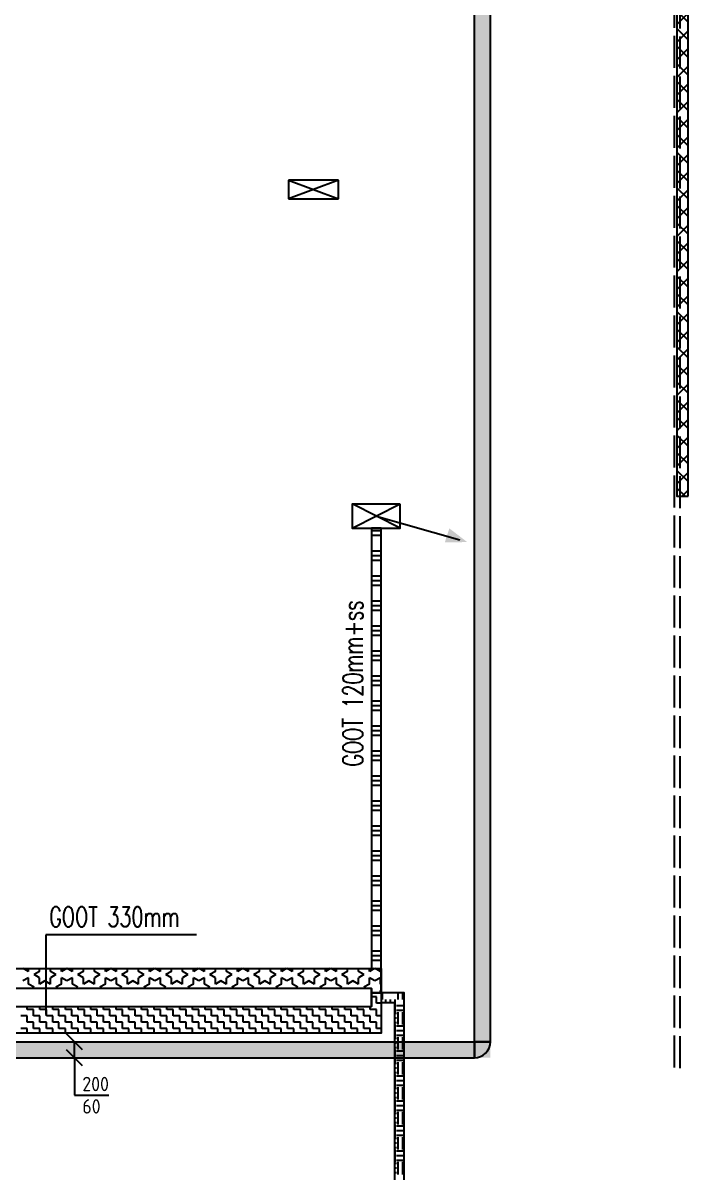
# Model space of a CAD drawing. Header units: millimetres. Extents: x -3262 to 112658, y 0 to 217318.
# Drawn here: x 103357 to 111670, y 57828 to 72207 of the extents above; entities that cross this region are included whole.
import ezdxf

# ---------------------------------------------------------------- set-up
doc = ezdxf.new("R2010")
doc.units = ezdxf.units.MM
doc.header["$LTSCALE"] = 100
doc.linetypes.add('E_GOOT3', pattern=[5, 4, -1])
for name, color, linetype in [('ByLayer', 2, 'Continuous'), ('EL6131--_ENERGIEBEDR (1996)', 2, 'Continuous'), ('EL6131--_GEBOUWINST (1996)', 2, 'Continuous'), ('EL6131--_KG_D', 3, 'Continuous'), ('EL6131--_WG', 3, 'Continuous'), ('EM6131--_KG', 1, 'Continuous')]:
    doc.layers.add(name, color=color, linetype=linetype)
doc.styles.add('CofelyArial', font='arial.ttf')
doc.styles.add('ROMANS', font='ROMANS', dxfattribs={"width": 0.7})
doc.styles.add('STABICAD-018', font='ISOCP.SHX', dxfattribs={"height": 1.8})

# ---------------------------------------------------------------- blocks, each defined once
blk = doc.blocks.new('*X51')
at = {"color": 0}
for p, q in [((77542, 14344), (77645, 14447)), ((77617, 14307), (77542, 14382)), ((77838, 14307), (77698, 14447)), ((77726, 14307), (77866, 14447)), ((78059, 14307), (77919, 14447)), ((77947, 14307), (78087, 14447)), ((78280, 14307), (78140, 14447)), ((78168, 14307), (78308, 14447)), ((78501, 14307), (78361, 14447)), ((78389, 14307), (78529, 14447)), ((78722, 14307), (78582, 14447)), ((78610, 14307), (78750, 14447)), ((78943, 14307), (78803, 14447)), ((78831, 14307), (78971, 14447)), ((79164, 14307), (79024, 14447)), ((79052, 14307), (79192, 14447)), ((79385, 14307), (79245, 14447)), ((79273, 14307), (79413, 14447)), ((79606, 14307), (79466, 14447)), ((79494, 14307), (79634, 14447)), ((79826, 14307), (79686, 14447)), ((79714, 14307), (79854, 14447)), ((80047, 14307), (79907, 14447)), ((79935, 14307), (80075, 14447)), ((80268, 14307), (80128, 14447)), ((80156, 14307), (80296, 14447)), ((80489, 14307), (80349, 14447)), ((80377, 14307), (80517, 14447)), ((80710, 14307), (80570, 14447)), ((80598, 14307), (80738, 14447)), ((80931, 14307), (80791, 14447)), ((80819, 14307), (80959, 14447)), ((81152, 14307), (81012, 14447)), ((81040, 14307), (81180, 14447)), ((81373, 14307), (81233, 14447)), ((81261, 14307), (81401, 14447)), ((81594, 14307), (81454, 14447)), ((81482, 14307), (81622, 14447)), ((81815, 14307), (81675, 14447)), ((81703, 14307), (81843, 14447)), ((82036, 14307), (81896, 14447)), ((81924, 14307), (82064, 14447)), ((82257, 14307), (82117, 14447)), ((82145, 14307), (82285, 14447)), ((82478, 14307), (82338, 14447)), ((82366, 14307), (82506, 14447)), ((82699, 14307), (82559, 14447)), ((82587, 14307), (82727, 14447)), ((82920, 14307), (82780, 14447)), ((82808, 14307), (82948, 14447)), ((83141, 14307), (83001, 14447)), ((83029, 14307), (83169, 14447)), ((83362, 14307), (83222, 14447)), ((83250, 14307), (83390, 14447)), ((83583, 14307), (83443, 14447)), ((83471, 14307), (83611, 14447)), ((83804, 14307), (83664, 14447)), ((83692, 14307), (83832, 14447)), ((84025, 14307), (83885, 14447)), ((83913, 14307), (84053, 14447)), ((84246, 14307), (84106, 14447)), ((84134, 14307), (84274, 14447)), ((84467, 14307), (84327, 14447)), ((84355, 14307), (84495, 14447)), ((84688, 14307), (84548, 14447)), ((84576, 14307), (84716, 14447)), ((84909, 14307), (84769, 14447)), ((84797, 14307), (84937, 14447)), ((85130, 14307), (84990, 14447)), ((85018, 14307), (85158, 14447)), ((85351, 14307), (85211, 14447)), ((85239, 14307), (85379, 14447)), ((85572, 14307), (85432, 14447)), ((85460, 14307), (85600, 14447)), ((85793, 14307), (85653, 14447)), ((85681, 14307), (85821, 14447)), ((86014, 14307), (85874, 14447)), ((85902, 14307), (86042, 14447)), ((86235, 14307), (86095, 14447)), ((86123, 14307), (86263, 14447)), ((86456, 14307), (86316, 14447)), ((86344, 14307), (86484, 14447)), ((86677, 14307), (86537, 14447)), ((86565, 14307), (86705, 14447)), ((86898, 14307), (86758, 14447)), ((86786, 14307), (86926, 14447)), ((87119, 14307), (86979, 14447)), ((87007, 14307), (87147, 14447)), ((87340, 14307), (87200, 14447)), ((87227, 14307), (87367, 14447)), ((87560, 14307), (87420, 14447)), ((87448, 14307), (87588, 14447)), ((87781, 14307), (87641, 14447)), ((87669, 14307), (87809, 14447)), ((88002, 14307), (87862, 14447)), ((87890, 14307), (88030, 14447)), ((88223, 14307), (88083, 14447)), ((88111, 14307), (88251, 14447)), ((88444, 14307), (88304, 14447)), ((88332, 14307), (88472, 14447)), ((88665, 14307), (88525, 14447)), ((88553, 14307), (88693, 14447)), ((88886, 14307), (88746, 14447)), ((88774, 14307), (88914, 14447)), ((89107, 14307), (88967, 14447)), ((88995, 14307), (89135, 14447)), ((89328, 14307), (89188, 14447)), ((89216, 14307), (89356, 14447)), ((89549, 14307), (89409, 14447)), ((89437, 14307), (89577, 14447)), ((89770, 14307), (89630, 14447)), ((89658, 14307), (89798, 14447)), ((89991, 14307), (89851, 14447)), ((89879, 14307), (90019, 14447)), ((90212, 14307), (90072, 14447)), ((90100, 14307), (90240, 14447)), ((90433, 14307), (90293, 14447)), ((90321, 14307), (90461, 14447)), ((90654, 14307), (90514, 14447)), ((90542, 14307), (90682, 14447)), ((90875, 14307), (90735, 14447)), ((90763, 14307), (90903, 14447)), ((91096, 14307), (90956, 14447)), ((90984, 14307), (91124, 14447)), ((91317, 14307), (91177, 14447)), ((91205, 14307), (91345, 14447)), ((91538, 14307), (91398, 14447)), ((91426, 14307), (91566, 14447)), ((91759, 14307), (91619, 14447)), ((91647, 14307), (91787, 14447)), ((91842, 14445), (91840, 14447))]:
    blk.add_line(p, q, dxfattribs=at)
blk = doc.blocks.new('NV-1')
at = {"layer": 'ByLayer'}
for p, q in [((0, 4), (7.91, 0)), ((0, 0), (7.91, 4))]:
    blk.add_line(p, q, dxfattribs=at)
blk.add_lwpolyline([(0, 0), (8, 0), (8, 4), (0, 4)], close=True, dxfattribs=at)
blk = doc.blocks.new('PIJL-UIT')
at = {"layer": 'ByLayer', "color": 2}
blk.add_line((0, 0), (2.92, 10.41), dxfattribs=at)
blk.add_solid([(3.23, 11.35), (1.51, 9.11), (3.24, 8.54)], dxfattribs=at)
blk = doc.blocks.new('*X53')
at = {"color": 0}
for p, q in [((71641, 18262), (71641, 18264)), ((71699, 18262), (71699, 18264)), ((71738, 18144), (71738, 18262)), ((71797, 18144), (71797, 18262)), ((71855, 18144), (71855, 18262)), ((71895, 18262), (71895, 18264)), ((71953, 18262), (71953, 18264)), ((72012, 18262), (72012, 18264)), ((72051, 18144), (72051, 18262)), ((72109, 18144), (72109, 18262)), ((72168, 18144), (72168, 18262)), ((72207, 18262), (72207, 18264)), ((72266, 18262), (72266, 18264)), ((72324, 18262), (72324, 18264)), ((72363, 18144), (72363, 18262)), ((72422, 18144), (72422, 18262)), ((72480, 18144), (72480, 18262)), ((72520, 18262), (72520, 18264)), ((72578, 18262), (72578, 18264)), ((72637, 18262), (72637, 18264)), ((72676, 18144), (72676, 18262)), ((72734, 18144), (72734, 18262)), ((72793, 18144), (72793, 18262)), ((72832, 18262), (72832, 18264)), ((72891, 18262), (72891, 18264)), ((72949, 18262), (72949, 18264)), ((72988, 18144), (72988, 18262)), ((73047, 18144), (73047, 18262)), ((73105, 18144), (73105, 18262)), ((73145, 18262), (73145, 18264)), ((73203, 18262), (73203, 18264)), ((73262, 18262), (73262, 18264)), ((73301, 18144), (73301, 18262)), ((73359, 18144), (73359, 18262)), ((73418, 18144), (73418, 18262)), ((73457, 18262), (73457, 18264)), ((73516, 18262), (73516, 18264)), ((73574, 18262), (73574, 18264)), ((73613, 18144), (73613, 18262)), ((73672, 18144), (73672, 18262)), ((73730, 18144), (73730, 18262)), ((73770, 18262), (73770, 18264)), ((73828, 18262), (73828, 18264)), ((73887, 18262), (73887, 18264)), ((73926, 18144), (73926, 18262)), ((73984, 18144), (73984, 18262)), ((74043, 18144), (74043, 18262)), ((74082, 18262), (74082, 18264)), ((74141, 18262), (74141, 18264)), ((74199, 18262), (74199, 18264)), ((74238, 18144), (74238, 18262)), ((74297, 18144), (74297, 18262)), ((74355, 18144), (74355, 18262)), ((74395, 18262), (74395, 18264)), ((74453, 18262), (74453, 18264)), ((74512, 18262), (74512, 18264)), ((74551, 18144), (74551, 18262)), ((74609, 18144), (74609, 18262)), ((74668, 18144), (74668, 18262)), ((74707, 18262), (74707, 18264)), ((74766, 18262), (74766, 18264)), ((74824, 18262), (74824, 18264)), ((74863, 18144), (74863, 18262)), ((74922, 18144), (74922, 18262)), ((74980, 18144), (74980, 18262)), ((75020, 18262), (75020, 18264)), ((75078, 18262), (75078, 18264)), ((75137, 18262), (75137, 18264)), ((75176, 18144), (75176, 18262)), ((75234, 18144), (75234, 18262)), ((75293, 18144), (75293, 18262)), ((75332, 18262), (75332, 18264)), ((75391, 18262), (75391, 18264)), ((75449, 18262), (75449, 18264)), ((75488, 18144), (75488, 18262)), ((75547, 18144), (75547, 18262)), ((75605, 18144), (75605, 18262)), ((75645, 18262), (75645, 18264)), ((75703, 18262), (75703, 18264)), ((75762, 18262), (75762, 18264)), ((75801, 18144), (75801, 18262)), ((75859, 18144), (75859, 18262)), ((75918, 18144), (75918, 18262)), ((75957, 18262), (75957, 18264)), ((76016, 18262), (76016, 18264)), ((76074, 18262), (76074, 18264)), ((76113, 18144), (76113, 18262)), ((76172, 18144), (76172, 18262)), ((76230, 18144), (76230, 18262)), ((76270, 18262), (76270, 18264)), ((76328, 18262), (76328, 18264)), ((76387, 18262), (76387, 18264)), ((76426, 18144), (76426, 18262)), ((76484, 18144), (76484, 18262)), ((76543, 18144), (76543, 18262)), ((76582, 18262), (76582, 18264)), ((76641, 18262), (76641, 18264)), ((76699, 18262), (76699, 18264)), ((76738, 18144), (76738, 18262)), ((76797, 18144), (76797, 18262)), ((76855, 18144), (76855, 18262)), ((76895, 18262), (76895, 18264)), ((76953, 18262), (76953, 18264)), ((77012, 18262), (77012, 18264)), ((77051, 18144), (77051, 18262)), ((77109, 18144), (77109, 18262)), ((71250, 18125), (71334, 18125)), ((69082, 17949), (69082, 17974)), ((69141, 17949), (69141, 17974)), ((69199, 17949), (69199, 17974)), ((69395, 17949), (69395, 17974)), ((69453, 17949), (69453, 17974)), ((69512, 17949), (69512, 17974)), ((69707, 17949), (69707, 17974)), ((69766, 17949), (69766, 17974)), ((69824, 17949), (69824, 17974)), ((70020, 17949), (70020, 17974)), ((70078, 17949), (70078, 17974)), ((70137, 17949), (70137, 17974)), ((70332, 17949), (70332, 17974)), ((70391, 17949), (70391, 17974)), ((70449, 17949), (70449, 17974)), ((70645, 17949), (70645, 17974)), ((70703, 17949), (70703, 17974)), ((70762, 17949), (70762, 17974)), ((70957, 17949), (70957, 17974)), ((71016, 17949), (71016, 17974)), ((71074, 17949), (71074, 17974)), ((71214, 18086), (71250, 18086)), ((71214, 18027), (71250, 18027)), ((69062, 17930), (69219, 17930)), ((69062, 17871), (69219, 17871)), ((69219, 17969), (69375, 17969)), ((69238, 17854), (69238, 17949)), ((69297, 17854), (69297, 17949)), ((69355, 17854), (69355, 17949)), ((69375, 17930), (69531, 17930)), ((69375, 17871), (69531, 17871)), ((69531, 17969), (69688, 17969)), ((69551, 17854), (69551, 17949)), ((69609, 17854), (69609, 17949)), ((69668, 17854), (69668, 17949)), ((69688, 17930), (69844, 17930)), ((69688, 17871), (69844, 17871)), ((69844, 17969), (70000, 17969)), ((69863, 17854), (69863, 17949)), ((69922, 17854), (69922, 17949)), ((69980, 17854), (69980, 17949)), ((70000, 17930), (70156, 17930)), ((70000, 17871), (70156, 17871)), ((70156, 17969), (70312, 17969)), ((70176, 17854), (70176, 17949)), ((70234, 17854), (70234, 17949)), ((70293, 17854), (70293, 17949)), ((70312, 17930), (70469, 17930)), ((70312, 17871), (70469, 17871)), ((70469, 17969), (70625, 17969)), ((70488, 17854), (70488, 17949)), ((70547, 17854), (70547, 17949)), ((70605, 17854), (70605, 17949)), ((70625, 17930), (70781, 17930)), ((70625, 17871), (70781, 17871)), ((70781, 17969), (70938, 17969)), ((70801, 17854), (70801, 17949)), ((70859, 17854), (70859, 17949)), ((70918, 17854), (70918, 17949)), ((70938, 17930), (71094, 17930)), ((70938, 17871), (71094, 17871)), ((71094, 17969), (71250, 17969)), ((71113, 17854), (71113, 17949)), ((71172, 17854), (71172, 17949)), ((71250, 17930), (71334, 17930)), ((71250, 17871), (71334, 17871))]:
    blk.add_line(p, q, dxfattribs=at)
blk = doc.blocks.new('*X54')
at = {"color": 0}
for p, q in [((34687, 20638), (34687, 20717)), ((34846, 20638), (34846, 20717)), ((34630, 20638), (34687, 20638)), ((34766, 20638), (34846, 20638)), ((34766, 20558), (34766, 20638)), ((34925, 20638), (34960, 20638)), ((34925, 20558), (34925, 20638)), ((34630, 20479), (34687, 20479)), ((34687, 20558), (34766, 20558)), ((34687, 20479), (34687, 20558)), ((34766, 20479), (34846, 20479)), ((34766, 20399), (34766, 20479)), ((34846, 20558), (34925, 20558)), ((34846, 20479), (34846, 20558)), ((34925, 20479), (34960, 20479)), ((34925, 20399), (34925, 20479)), ((34630, 20320), (34687, 20320)), ((34687, 20399), (34766, 20399)), ((34687, 20320), (34687, 20399)), ((34766, 20320), (34846, 20320)), ((34766, 20241), (34766, 20320)), ((34846, 20399), (34925, 20399)), ((34846, 20320), (34846, 20399)), ((34925, 20320), (34960, 20320)), ((34925, 20241), (34925, 20320)), ((34630, 20161), (34687, 20161)), ((34687, 20241), (34766, 20241)), ((34687, 20161), (34687, 20241)), ((34766, 20161), (34846, 20161)), ((34766, 20082), (34766, 20161)), ((34846, 20241), (34925, 20241)), ((34846, 20161), (34846, 20241)), ((34925, 20161), (34960, 20161)), ((34925, 20082), (34925, 20161)), ((34630, 20002), (34687, 20002)), ((34687, 20082), (34766, 20082)), ((34687, 20002), (34687, 20082)), ((34766, 20002), (34846, 20002)), ((34766, 19923), (34766, 20002)), ((34846, 20082), (34925, 20082)), ((34846, 20002), (34846, 20082)), ((34925, 20002), (34960, 20002)), ((34925, 19923), (34925, 20002)), ((34630, 19844), (34687, 19844)), ((34687, 19923), (34766, 19923)), ((34687, 19844), (34687, 19923)), ((34766, 19844), (34846, 19844)), ((34766, 19764), (34766, 19844)), ((34846, 19923), (34925, 19923)), ((34846, 19844), (34846, 19923)), ((34925, 19844), (34960, 19844)), ((34925, 19764), (34925, 19844)), ((34687, 19764), (34766, 19764)), ((34687, 19685), (34687, 19764)), ((34846, 19764), (34925, 19764)), ((34846, 19685), (34846, 19764)), ((34630, 19685), (34687, 19685)), ((34687, 19606), (34766, 19606)), ((34687, 19526), (34687, 19606)), ((34766, 19685), (34846, 19685)), ((34766, 19606), (34766, 19685)), ((34846, 19606), (34925, 19606)), ((34846, 19526), (34846, 19606)), ((34925, 19685), (34960, 19685)), ((34925, 19606), (34925, 19685)), ((34630, 19526), (34687, 19526)), ((34687, 19447), (34766, 19447)), ((34687, 19368), (34687, 19447)), ((34766, 19526), (34846, 19526)), ((34766, 19447), (34766, 19526)), ((34846, 19447), (34925, 19447)), ((34846, 19368), (34846, 19447)), ((34925, 19526), (34960, 19526)), ((34925, 19447), (34925, 19526)), ((34630, 19368), (34687, 19368)), ((34687, 19288), (34766, 19288)), ((34687, 19209), (34687, 19288)), ((34766, 19368), (34846, 19368)), ((34766, 19288), (34766, 19368)), ((34846, 19288), (34925, 19288)), ((34846, 19209), (34846, 19288)), ((34925, 19368), (34960, 19368)), ((34925, 19288), (34925, 19368)), ((34630, 19209), (34687, 19209)), ((34687, 19129), (34766, 19129)), ((34687, 19050), (34687, 19129)), ((34766, 19209), (34846, 19209)), ((34766, 19129), (34766, 19209)), ((34846, 19129), (34925, 19129)), ((34846, 19050), (34846, 19129)), ((34925, 19209), (34960, 19209)), ((34925, 19129), (34925, 19209)), ((34630, 19050), (34687, 19050)), ((34766, 19050), (34846, 19050)), ((34766, 18971), (34766, 19050)), ((34925, 19050), (34960, 19050)), ((34925, 18971), (34925, 19050)), ((34630, 18891), (34687, 18891)), ((34687, 18971), (34766, 18971)), ((34687, 18891), (34687, 18971)), ((34766, 18891), (34846, 18891)), ((34766, 18812), (34766, 18891)), ((34846, 18971), (34925, 18971)), ((34846, 18891), (34846, 18971)), ((34925, 18891), (34960, 18891)), ((34925, 18812), (34925, 18891)), ((34630, 18732), (34687, 18732)), ((34687, 18812), (34766, 18812)), ((34687, 18732), (34687, 18812)), ((34766, 18732), (34846, 18732)), ((34766, 18653), (34766, 18732)), ((34846, 18812), (34925, 18812)), ((34846, 18732), (34846, 18812)), ((34925, 18732), (34960, 18732)), ((34925, 18653), (34925, 18732)), ((34630, 18574), (34687, 18574)), ((34687, 18653), (34766, 18653)), ((34687, 18574), (34687, 18653)), ((34766, 18574), (34846, 18574)), ((34766, 18494), (34766, 18574)), ((34846, 18653), (34925, 18653)), ((34846, 18574), (34846, 18653)), ((34925, 18574), (34960, 18574)), ((34925, 18494), (34925, 18574)), ((34630, 18415), (34687, 18415)), ((34687, 18494), (34766, 18494)), ((34687, 18415), (34687, 18494)), ((34766, 18415), (34846, 18415)), ((34766, 18336), (34766, 18415)), ((34846, 18494), (34925, 18494)), ((34846, 18415), (34846, 18494)), ((34925, 18415), (34960, 18415)), ((34925, 18336), (34925, 18415)), ((34687, 18336), (34766, 18336)), ((34687, 18256), (34687, 18336)), ((34846, 18336), (34925, 18336)), ((34846, 18256), (34846, 18336)), ((34630, 18256), (34687, 18256)), ((34687, 18177), (34766, 18177)), ((34687, 18098), (34687, 18177)), ((34766, 18256), (34846, 18256)), ((34766, 18177), (34766, 18256)), ((34846, 18177), (34925, 18177)), ((34846, 18098), (34846, 18177)), ((34925, 18256), (34960, 18256)), ((34925, 18177), (34925, 18256)), ((34630, 18098), (34687, 18098)), ((34687, 18018), (34766, 18018)), ((34687, 17939), (34687, 18018)), ((34766, 18098), (34846, 18098)), ((34766, 18018), (34766, 18098)), ((34846, 18018), (34925, 18018)), ((34846, 17939), (34846, 18018)), ((34925, 18098), (34960, 18098)), ((34925, 18018), (34925, 18098)), ((34630, 17939), (34687, 17939)), ((34687, 17859), (34766, 17859)), ((34687, 17780), (34687, 17859)), ((34766, 17939), (34846, 17939)), ((34766, 17859), (34766, 17939)), ((34846, 17859), (34925, 17859)), ((34846, 17780), (34846, 17859)), ((34925, 17939), (34960, 17939)), ((34925, 17859), (34925, 17939)), ((34630, 17780), (34687, 17780)), ((34687, 17701), (34766, 17701)), ((34687, 17621), (34687, 17701)), ((34766, 17780), (34846, 17780)), ((34766, 17701), (34766, 17780)), ((34846, 17701), (34925, 17701)), ((34846, 17621), (34846, 17701)), ((34925, 17780), (34960, 17780)), ((34925, 17701), (34925, 17780)), ((34630, 17621), (34687, 17621)), ((34766, 17621), (34846, 17621)), ((34766, 17542), (34766, 17621)), ((34925, 17621), (34960, 17621)), ((34925, 17542), (34925, 17621)), ((34630, 17462), (34687, 17462)), ((34687, 17542), (34766, 17542)), ((34687, 17462), (34687, 17542)), ((34766, 17462), (34846, 17462)), ((34766, 17383), (34766, 17462)), ((34846, 17542), (34925, 17542)), ((34846, 17462), (34846, 17542)), ((34925, 17462), (34960, 17462)), ((34925, 17383), (34925, 17462)), ((34630, 17304), (34687, 17304)), ((34687, 17383), (34766, 17383)), ((34687, 17304), (34687, 17383)), ((34766, 17304), (34846, 17304)), ((34766, 17224), (34766, 17304)), ((34846, 17383), (34925, 17383)), ((34846, 17304), (34846, 17383)), ((34925, 17304), (34960, 17304)), ((34925, 17224), (34925, 17304)), ((34630, 17145), (34687, 17145)), ((34687, 17224), (34766, 17224)), ((34687, 17145), (34687, 17224)), ((34766, 17145), (34846, 17145)), ((34766, 17066), (34766, 17145)), ((34846, 17224), (34925, 17224)), ((34846, 17145), (34846, 17224)), ((34925, 17145), (34960, 17145)), ((34925, 17066), (34925, 17145)), ((34630, 16986), (34687, 16986)), ((34687, 17066), (34766, 17066)), ((34687, 16986), (34687, 17066)), ((34766, 16986), (34846, 16986)), ((34766, 16907), (34766, 16986)), ((34846, 17066), (34925, 17066)), ((34846, 16986), (34846, 17066)), ((34925, 16986), (34960, 16986)), ((34925, 16907), (34925, 16986)), ((34630, 16828), (34687, 16828)), ((34687, 16907), (34766, 16907)), ((34687, 16828), (34687, 16907)), ((34766, 16828), (34846, 16828)), ((34766, 16748), (34766, 16828)), ((34846, 16907), (34925, 16907)), ((34846, 16828), (34846, 16907)), ((34925, 16828), (34960, 16828)), ((34925, 16748), (34925, 16828)), ((34687, 16748), (34766, 16748)), ((34687, 16669), (34687, 16748)), ((34846, 16748), (34925, 16748)), ((34846, 16669), (34846, 16748)), ((34630, 16669), (34687, 16669)), ((34687, 16589), (34766, 16589)), ((34687, 16510), (34687, 16589)), ((34766, 16669), (34846, 16669)), ((34766, 16589), (34766, 16669)), ((34846, 16589), (34925, 16589)), ((34846, 16510), (34846, 16589)), ((34925, 16669), (34960, 16669)), ((34925, 16589), (34925, 16669)), ((34630, 16510), (34687, 16510)), ((34687, 16431), (34766, 16431)), ((34687, 16351), (34687, 16431)), ((34766, 16510), (34846, 16510)), ((34766, 16431), (34766, 16510)), ((34846, 16431), (34925, 16431)), ((34846, 16351), (34846, 16431)), ((34925, 16510), (34960, 16510)), ((34925, 16431), (34925, 16510)), ((34630, 16351), (34687, 16351)), ((34687, 16272), (34766, 16272)), ((34687, 16215), (34687, 16272)), ((34766, 16351), (34846, 16351)), ((34766, 16272), (34766, 16351)), ((34846, 16272), (34925, 16272)), ((34846, 16215), (34846, 16272)), ((34925, 16351), (34960, 16351)), ((34925, 16272), (34925, 16351)), ((35004, 16272), (35084, 16272)), ((35004, 16215), (35004, 16272)), ((35084, 16272), (35084, 16335))]:
    blk.add_line(p, q, dxfattribs=at)
blk = doc.blocks.new('*X59')
at = {"color": 0}
for p, q in [((35203, 20553), (35186, 20582)), ((35203, 20553), (35242, 20622)), ((35242, 20622), (35322, 20622)), ((35322, 20622), (35282, 20691)), ((35401, 20622), (35436, 20683)), ((35401, 20622), (35436, 20622)), ((35242, 20485), (35322, 20485)), ((35282, 20416), (35242, 20485)), ((35322, 20485), (35362, 20553)), ((35401, 20485), (35362, 20553)), ((35401, 20485), (35436, 20485)), ((35186, 20250), (35203, 20279)), ((35242, 20210), (35203, 20279)), ((35242, 20347), (35282, 20416)), ((35242, 20347), (35322, 20347)), ((35362, 20279), (35322, 20347)), ((35362, 20279), (35401, 20347)), ((35401, 20347), (35436, 20347)), ((35242, 20210), (35322, 20210)), ((35282, 20141), (35322, 20210)), ((35322, 20072), (35282, 20141)), ((35401, 20210), (35436, 20210)), ((35436, 20149), (35401, 20210)), ((35401, 20072), (35436, 20133)), ((35203, 20004), (35186, 20032)), ((35203, 20004), (35242, 20072)), ((35242, 20072), (35322, 20072)), ((35322, 19935), (35362, 20004)), ((35401, 19935), (35362, 20004)), ((35401, 20072), (35436, 20072)), ((35242, 19935), (35322, 19935)), ((35282, 19866), (35242, 19935)), ((35242, 19797), (35282, 19866)), ((35401, 19935), (35436, 19935)), ((35186, 19700), (35203, 19729)), ((35242, 19660), (35203, 19729)), ((35242, 19797), (35322, 19797)), ((35362, 19729), (35322, 19797)), ((35362, 19729), (35401, 19797)), ((35401, 19797), (35436, 19797)), ((35242, 19660), (35322, 19660)), ((35282, 19591), (35322, 19660)), ((35322, 19522), (35282, 19591)), ((35401, 19660), (35436, 19660)), ((35436, 19599), (35401, 19660)), ((35401, 19522), (35436, 19583)), ((35203, 19454), (35186, 19483)), ((35203, 19454), (35242, 19522)), ((35242, 19522), (35322, 19522)), ((35322, 19385), (35362, 19454)), ((35401, 19385), (35362, 19454)), ((35401, 19522), (35436, 19522)), ((35242, 19385), (35322, 19385)), ((35282, 19316), (35242, 19385)), ((35242, 19247), (35282, 19316)), ((35401, 19385), (35436, 19385)), ((35186, 19150), (35203, 19179)), ((35242, 19110), (35203, 19179)), ((35242, 19247), (35322, 19247)), ((35362, 19179), (35322, 19247)), ((35362, 19179), (35401, 19247)), ((35401, 19247), (35436, 19247)), ((35242, 19110), (35322, 19110)), ((35282, 19041), (35322, 19110)), ((35322, 18972), (35282, 19041)), ((35401, 19110), (35436, 19110)), ((35436, 19050), (35401, 19110)), ((35401, 18972), (35436, 19033)), ((35203, 18904), (35186, 18933)), ((35203, 18904), (35242, 18972)), ((35242, 18972), (35322, 18972)), ((35322, 18835), (35362, 18904)), ((35401, 18835), (35362, 18904)), ((35401, 18972), (35436, 18972)), ((35242, 18835), (35322, 18835)), ((35282, 18766), (35242, 18835)), ((35242, 18697), (35282, 18766)), ((35242, 18697), (35322, 18697)), ((35362, 18629), (35322, 18697)), ((35362, 18629), (35401, 18697)), ((35401, 18835), (35436, 18835)), ((35401, 18697), (35436, 18697)), ((35186, 18600), (35203, 18629)), ((35242, 18560), (35203, 18629)), ((35242, 18560), (35322, 18560)), ((35282, 18491), (35322, 18560)), ((35401, 18560), (35436, 18560)), ((35436, 18500), (35401, 18560)), ((35203, 18354), (35242, 18423)), ((35242, 18423), (35322, 18423)), ((35322, 18423), (35282, 18491)), ((35401, 18423), (35436, 18483)), ((35401, 18423), (35436, 18423)), ((35203, 18354), (35186, 18383)), ((35242, 18285), (35322, 18285)), ((35282, 18216), (35242, 18285)), ((35322, 18285), (35362, 18354)), ((35401, 18285), (35362, 18354)), ((35401, 18285), (35436, 18285)), ((35242, 18148), (35282, 18216)), ((35242, 18148), (35322, 18148)), ((35362, 18079), (35322, 18148)), ((35362, 18079), (35401, 18148)), ((35401, 18148), (35436, 18148)), ((35186, 18050), (35203, 18079)), ((35242, 18010), (35203, 18079)), ((35242, 18010), (35322, 18010)), ((35282, 17941), (35322, 18010)), ((35401, 18010), (35436, 18010)), ((35436, 17950), (35401, 18010)), ((35203, 17804), (35186, 17833)), ((35203, 17804), (35242, 17873)), ((35242, 17873), (35322, 17873)), ((35322, 17873), (35282, 17941)), ((35401, 17873), (35436, 17933)), ((35401, 17873), (35436, 17873)), ((35242, 17735), (35322, 17735)), ((35282, 17666), (35242, 17735)), ((35322, 17735), (35362, 17804)), ((35401, 17735), (35362, 17804)), ((35401, 17735), (35436, 17735)), ((35242, 17598), (35282, 17666)), ((35242, 17598), (35322, 17598)), ((35362, 17529), (35322, 17598)), ((35362, 17529), (35401, 17598)), ((35401, 17598), (35436, 17598)), ((35186, 17500), (35203, 17529)), ((35242, 17460), (35203, 17529)), ((35242, 17460), (35322, 17460)), ((35282, 17391), (35322, 17460)), ((35401, 17460), (35436, 17460)), ((35436, 17400), (35401, 17460)), ((35203, 17254), (35186, 17283)), ((35203, 17254), (35242, 17323)), ((35242, 17323), (35322, 17323)), ((35322, 17323), (35282, 17391)), ((35401, 17323), (35436, 17383)), ((35401, 17323), (35436, 17323)), ((35242, 17185), (35322, 17185)), ((35282, 17116), (35242, 17185)), ((35242, 17048), (35282, 17116)), ((35322, 17185), (35362, 17254)), ((35401, 17185), (35362, 17254)), ((35401, 17185), (35436, 17185)), ((35186, 16950), (35203, 16979)), ((35242, 16910), (35203, 16979)), ((35242, 17048), (35322, 17048)), ((35362, 16979), (35322, 17048)), ((35362, 16979), (35401, 17048)), ((35401, 17048), (35436, 17048)), ((35242, 16910), (35322, 16910)), ((35282, 16841), (35322, 16910)), ((35322, 16773), (35282, 16841)), ((35401, 16910), (35436, 16910)), ((35436, 16850), (35401, 16910)), ((35401, 16773), (35436, 16833)), ((35203, 16704), (35186, 16733)), ((35203, 16704), (35242, 16773)), ((35242, 16773), (35322, 16773)), ((35322, 16635), (35362, 16704)), ((35401, 16635), (35362, 16704)), ((35401, 16773), (35436, 16773)), ((35242, 16635), (35322, 16635)), ((35282, 16567), (35242, 16635)), ((35242, 16498), (35282, 16567)), ((35401, 16635), (35436, 16635)), ((35186, 16400), (35203, 16429)), ((35242, 16360), (35203, 16429)), ((35242, 16498), (35322, 16498)), ((35362, 16429), (35322, 16498)), ((35362, 16429), (35401, 16498)), ((35401, 16498), (35436, 16498)), ((35242, 16360), (35322, 16360)), ((35282, 16292), (35322, 16360)), ((35322, 16223), (35282, 16292)), ((35401, 16360), (35436, 16360)), ((35436, 16300), (35401, 16360)), ((35401, 16223), (35436, 16283)), ((35133, 16223), (35163, 16223)), ((35167, 16215), (35163, 16223)), ((35238, 16215), (35242, 16223)), ((35242, 16223), (35322, 16223)), ((35401, 16223), (35436, 16223))]:
    blk.add_line(p, q, dxfattribs=at)
blk = doc.blocks.new('*U147')
at = {"color": 0, "linetype": 'Continuous'}
for p, q in [((0, 100, -2730), (11651, 100, -2730)), ((0, -100, -2730), (0, 100, -2730)), ((11651, -100, -2730), (11651, 100, -2730)), ((0, -100, -2730), (11651, -100, -2730))]:
    blk.add_line(p, q, dxfattribs=at)
at = {"color": 1, "style": 'CofelyArial'}
for tag, p in [('POSITIONCODE', (103173, 59669, 2730)), ('CODE', (97348, 59369, 2730)), ('SECTIONCODE', (97348, 59369, 2730))]:
    blk.add_attdef(tag, p, '', height=1.8, dxfattribs=at)
blk = doc.blocks.new('*U145')
at = {"color": 0, "linetype": 'Continuous'}
for q in [(-100, -100, -2730), (100, 100, -2730)]:
    blk.add_line((-100, 100, -2730), q, dxfattribs=at)
blk.add_arc((-100, 100, -2730), 200, 270, 0, dxfattribs=at)
at = {"color": 1, "style": 'CofelyArial'}
for tag in ['CODE', 'POSITIONCODE', 'SECTIONCODE']:
    blk.add_attdef(tag, (109099, 59357, 2730), '', height=1.8, dxfattribs=at)
blk = doc.blocks.new('*U146')
at = {"color": 0, "linetype": 'Continuous'}
for p, q in [((0, 100, -2730), (21131, 100, -2730)), ((0, -100, -2730), (0, 100, -2730)), ((0, -100, -2730), (21131, -100, -2730))]:
    blk.add_line(p, q, dxfattribs=at)
at = {"color": 1, "style": 'CofelyArial'}
for tag in ['CODE', 'POSITIONCODE', 'SECTIONCODE']:
    blk.add_attdef(tag, (109099, 59457, 2730), '', height=1.8, dxfattribs=at)
blk = doc.blocks.new('*U151')
at = {"color": 0, "linetype": 'Continuous'}
for p, q in [((100, 100, -2730), (-100, 300, -2730)), ((0, 0, -2730), (0, 200, -2730)), ((100, -100, -2730), (-100, 100, -2730)), ((0, 0, -2730), (0, -468, -2730)), ((0, -468, -2730), (429, -468, -2730))]:
    blk.add_line(p, q, dxfattribs=at)
at = {"color": 0, "linetype": 'Continuous', "style": 'STABICAD-018'}
for s, p in [('200', (100, -418, -2730)), ('60', (100, -698, -2730))]:
    blk.add_text(s, height=180, dxfattribs=at).set_placement(p)
at = {"color": 1, "style": 'CofelyArial'}
blk.add_attdef('CODE', (103999, 59269, 2730), '', height=1.8, dxfattribs=at)
blk = doc.blocks.new('E00112')
at = {"color": 0, "linetype": 'Continuous'}
for p, q in [((0, 1), (-1, 1)), ((-1, 1), (-1, 0)), ((-1, 0), (0, 1)), ((-1, 1), (0, 0)), ((0, 0), (0, 1)), ((-1, 0), (0, 0))]:
    blk.add_line(p, q, dxfattribs=at)

msp = doc.modelspace()

# ---------------------------------------------------------------- hatches: boundary and pattern name
at = {"layer": 'EL6131--_ENERGIEBEDR (1996)', "linetype": 'Continuous'}
h = msp.add_hatch(dxfattribs=at)
h.set_pattern_fill('STARS', color=1, scale=25)
h.set_pattern_definition([(0, (-37894.94, -25900.56), (0, 137.48153), [79.375, -79.375]), (60, (-37894.94, -25900.56), (-119.0625, 68.74077), [79.375, -79.375]), (120, (-37855.26, -25831.82), (-119.0625, -68.74077), [79.375, -79.375])])
h.paths.add_polyline_path([(108999, 59469), (97348, 59469), (95560, 61258), (91320, 61258), (91320, 62913), (90172, 62913), (90172, 62713), (91120, 62713), (91120, 61058), (95477, 61058), (97265, 59269), (109199, 59269), (109199, 80588), (108999, 80588)])

# ---------------------------------------------------------------- linework, layer by layer
at = {"layer": 'EL6131--_ENERGIEBEDR (1996)', "color": 1, "linetype": 'Continuous'}
for p, q in [((103644, 60805), (103644, 59810)), ((105526, 60805), (103644, 60805))]:
    msp.add_line(p, q, dxfattribs=at)
at = {"layer": 'EL6131--_ENERGIEBEDR (1996)'}
msp.add_line((107713, 60134), (107713, 59908), dxfattribs=at)
for points in [[(99881, 57694), (99881, 71929), (99881, 72179), (100131, 72179), (100131, 71929), (100131, 59912), (100131, 59908), (107713, 59908), (107713, 60081), (107833, 60081), (107833, 59961), (107833, 59578), (100131, 59578), (100131, 55131)], [(107833, 59961), (108003, 59961), (108003, 44949), (108123, 44949), (108123, 60081), (107833, 60081), (107833, 65889), (107713, 65889), (107713, 60384)]]:
    msp.add_lwpolyline(points, dxfattribs=at)
at = {"layer": 'EL6131--_ENERGIEBEDR (1996)', "color": 2, "linetype": 'Continuous'}
msp.add_lwpolyline([(100357, 55131), (100357, 57844), (100357, 58094), (100357, 71929), (100131, 71929), (100131, 72179), (100304, 72179), (100557, 72179), (100557, 60384), (107713, 60384), (107833, 60384), (107833, 60081), (107713, 60081), (107713, 60134), (100557, 60134), (100557, 51938)], dxfattribs=at)
at = {"layer": 'EL6131--_GEBOUWINST (1996)', "color": 2, "linetype": 'Continuous'}
msp.add_lwpolyline([(111670, 66289), (111670, 80589), (111530, 80589), (111530, 66289)], close=True, dxfattribs=at)
at = {"layer": 'EL6131--_WG', "linetype": 'E_GOOT3'}
for p, q in [((111500, 59148), (111500, 80586)), ((111570, 59139), (111570, 80586))]:
    msp.add_line(p, q, dxfattribs=at)

# ---------------------------------------------------------------- block references
at = {"layer": 'EL6131--_ENERGIEBEDR (1996)', "color": 1, "linetype": 'Continuous', "rotation": 90}
for name, p in [('*X59', (124048, 24948)), ('*X54', (124048, 24948)), ('*X53', (125977, -11253))]:
    msp.add_blockref(name, p, dxfattribs=at)
at = {"layer": 'EL6131--_ENERGIEBEDR (1996)', "color": 2, "linetype": 'Continuous', "xscale": 75, "yscale": 75, "zscale": 75, "rotation": 180}
msp.add_blockref('NV-1', (108073, 66189), dxfattribs=at)
at = {"layer": 'EL6131--_ENERGIEBEDR (1996)', "color": 1, "linetype": 'Continuous', "xscale": 100, "yscale": 100, "zscale": 100, "rotation": 270}
msp.add_blockref('PIJL-UIT', (107776, 66039), dxfattribs=at)
at = {"layer": 'EL6131--_GEBOUWINST (1996)', "color": 1, "linetype": 'Continuous', "rotation": 90}
msp.add_blockref('*X51', (125977, -11253), dxfattribs=at)
at = {"layer": 'EL6131--_KG_D', "linetype": 'Continuous', "rotation": 90.00000000002507}
msp.add_blockref('*U146', (109099, 59469, 2730), dxfattribs=at)
at = {"layer": 'EL6131--_KG_D', "linetype": 'Continuous'}
for name, p in [('*U147', (97348, 59369, 2730)), ('*U145', (109099, 59369, 2730))]:
    msp.add_blockref(name, p, dxfattribs=at)
at = {"layer": 'EL6131--_WG', "xscale": 234, "yscale": 624, "zscale": 234, "rotation": 270}
msp.add_blockref('E00112', (106677, 70008), dxfattribs=at)
at = {"layer": 'EM6131--_KG', "linetype": 'Continuous'}
msp.add_blockref('*U151', (103999, 59269, 2730), dxfattribs=at)

# ---------------------------------------------------------------- texts
at = {"layer": 'EL6131--_ENERGIEBEDR (1996)', "color": 1, "linetype": 'Continuous', "style": 'ROMANS', "width": 0.7}
msp.add_text('GOOT 120mm+ss', height=250, rotation=90, dxfattribs=at).set_placement((107606, 62909))
msp.add_text('GOOT 330mm', height=250, dxfattribs=at).set_placement((103685, 60906))

doc.saveas('drawing.dxf')
